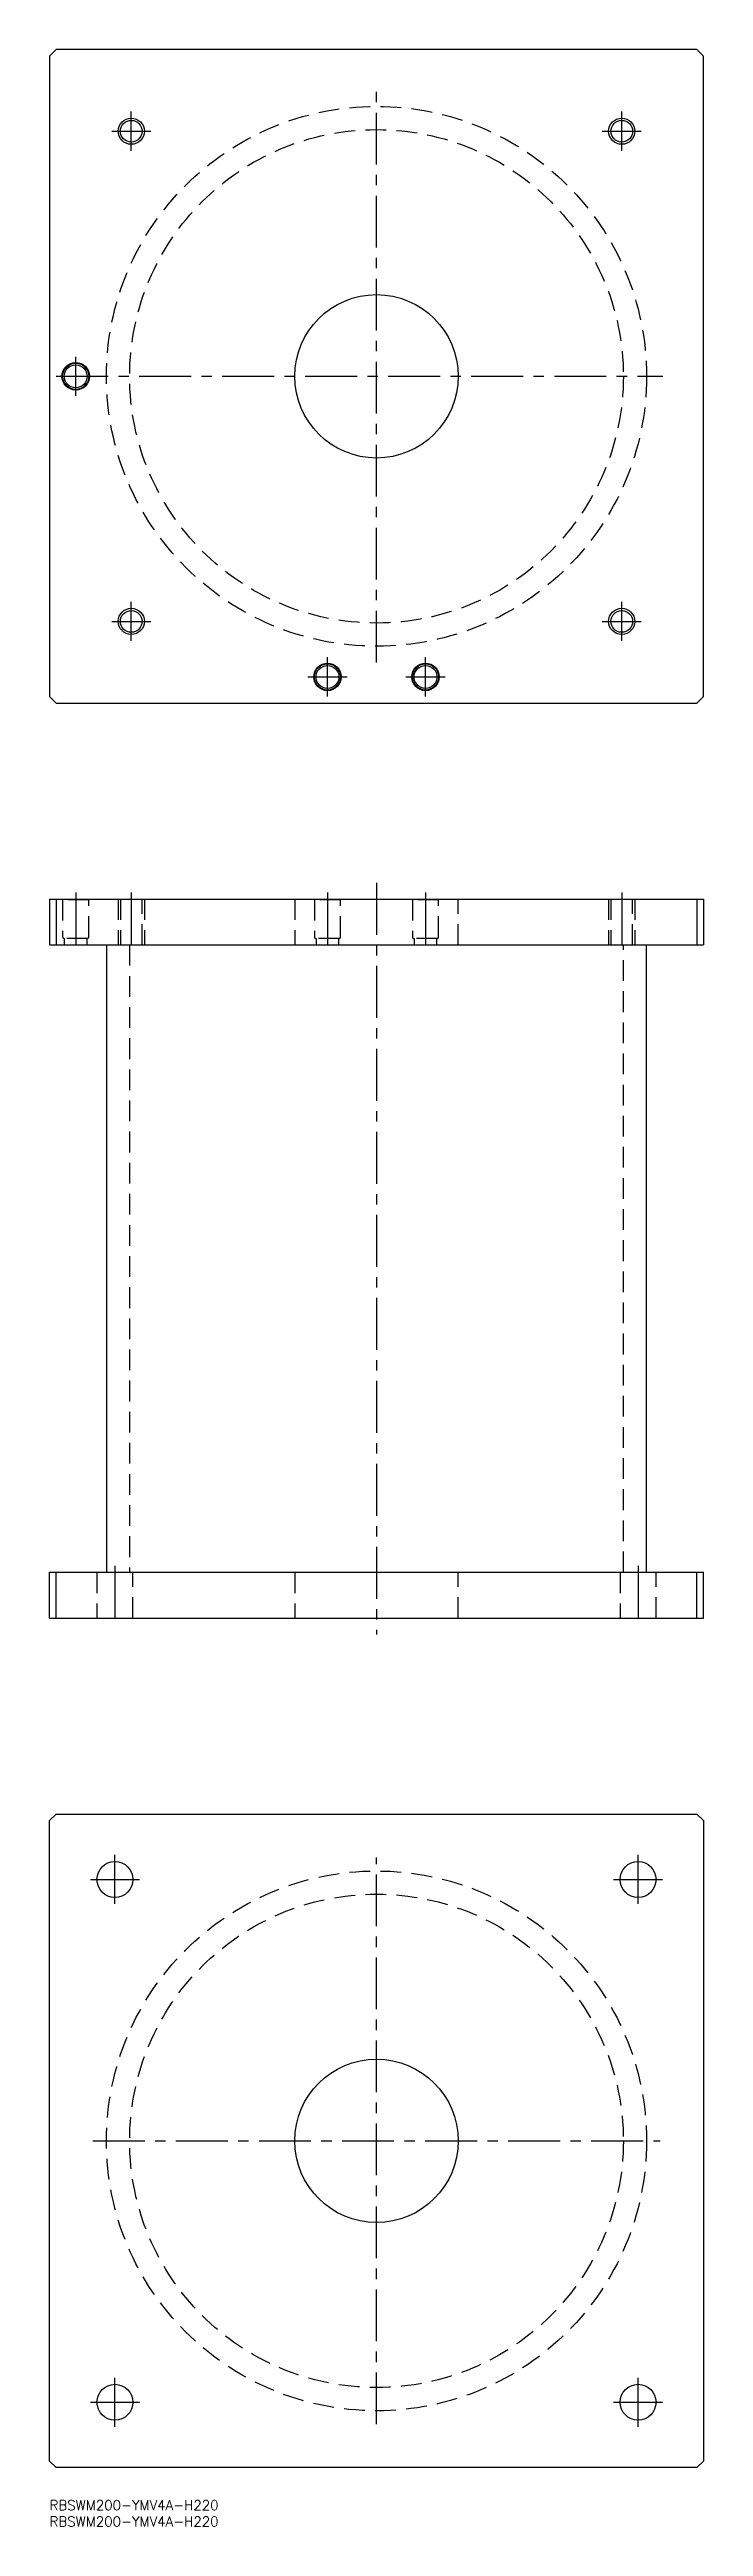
# Model space of a CAD drawing. Extents: x 0 to 200, y -8 to 750.
import ezdxf

# ---------------------------------------------------------------- set-up
doc = ezdxf.new("R2010")
doc.units = 0
doc.header["$LTSCALE"] = 0.5
doc.linetypes.add('CENTER', pattern=[50.8, 31.75, -6.35, 6.35, -6.35])
doc.linetypes.add('DASHED', pattern=[19.05, 12.7, -6.35])
for name, color, linetype in [('MSM_CENTER', 1, 'CENTER'), ('MSM_CONTINUOUS', 7, 'CONTINUOUS'), ('MSM_DASHED', 4, 'DASHED'), ('MSM_NARROW', 5, 'CONTINUOUS'), ('MSM_PART_NUMBER', 7, 'CONTINUOUS')]:
    doc.layers.add(name, color=color, linetype=linetype)
doc.styles.get("Standard").update_dxf_attribs({"font": 'txt.shx', "height": 3, "bigfont": 'bigfont.shx'})

# ---------------------------------------------------------------- blocks, each defined once
blk = doc.blocks.new('*U51')
at = {"layer": 'MSM_PART_NUMBER'}
blk.add_text('RBSWM200-YMV4A-H220', height=3, dxfattribs=at).set_placement((0, -3))
blk = doc.blocks.new('*U52')
at = {"layer": 'MSM_PART_NUMBER'}
blk.add_text('RBSWM200-YMV4A-H220', height=3, dxfattribs=at).set_placement((0, -8))

msp = doc.modelspace()

# ---------------------------------------------------------------- linework, layer by layer
at = {"layer": 'MSM_CENTER'}
for p, q in [((100, 562.4), (100, 737.6)), ((25, 719), (25, 731)), ((175, 719), (175, 731)), ((19, 725), (31, 725)), ((169, 725), (181, 725)), ((8, 644), (8, 656)), ((2, 650), (187.6, 650)), ((25, 569), (25, 581)), ((175, 569), (175, 581)), ((19, 575), (31, 575)), ((169, 575), (181, 575)), ((85, 552), (85, 564)), ((115, 552), (115, 564)), ((79, 558), (91, 558)), ((109, 558), (121, 558)), ((100, 495), (100, 265)), ((8, 492), (8, 474)), ((25, 492), (25, 474)), ((85, 492), (85, 474)), ((115, 492), (115, 474)), ((175, 492), (175, 474)), ((20, 286), (20, 268)), ((180, 286), (180, 268)), ((20, 182.5), (20, 197.5)), ((180, 182.5), (180, 197.5)), ((12.5, 190), (27.5, 190)), ((100, 23.27), (100, 196.73)), ((172.5, 190), (187.5, 190)), ((13.27, 110), (186.73, 110)), ((20, 22.5), (20, 37.5)), ((180, 22.5), (180, 37.5)), ((12.5, 30), (27.5, 30)), ((172.5, 30), (187.5, 30))]:
    msp.add_line(p, q, dxfattribs=at)
at = {"layer": 'MSM_CONTINUOUS'}
for p, q in [((2, 750), (0, 748)), ((0, 748), (0, 552)), ((198, 750), (2, 750)), ((200, 748), (198, 750)), ((200, 552), (200, 748)), ((0, 552), (2, 550)), ((2, 550), (198, 550)), ((198, 550), (200, 552)), ((0, 490), (0, 476)), ((0, 490), (200, 490)), ((2, 490), (2, 476)), ((198, 490), (198, 476)), ((200, 490), (200, 476)), ((0, 476), (200, 476)), ((17.4, 476), (17.4, 284)), ((182.6, 284), (182.6, 476)), ((0, 284), (200, 284)), ((0, 270), (0, 284)), ((2, 270), (2, 284)), ((198, 270), (198, 284)), ((200, 270), (200, 284)), ((0, 270), (200, 270)), ((0, 208), (2, 210)), ((0, 12), (0, 208)), ((2, 210), (198, 210)), ((198, 210), (200, 208)), ((200, 208), (200, 12)), ((2, 10), (0, 12)), ((198, 10), (2, 10)), ((200, 12), (198, 10))]:
    msp.add_line(p, q, dxfattribs=at)
for centre, radius in [((25, 725), 3.3235), ((175, 725), 3.3235), ((100, 650), 25), ((8, 650), 4.2), ((8, 650), 4), ((8, 650), 3.5), ((25, 575), 3.3235), ((175, 575), 3.3235), ((85, 558), 4.2), ((85, 558), 4), ((85, 558), 3.5), ((115, 558), 4.2), ((115, 558), 4), ((115, 558), 3.5), ((20, 190), 5.5), ((180, 190), 5.5), ((100, 110), 25), ((20, 30), 5.5), ((180, 30), 5.5)]:
    msp.add_circle(centre, radius, dxfattribs=at)
at = {"layer": 'MSM_DASHED'}
for p, q in [((3.8, 490), (4, 489.8)), ((4, 489.8), (4, 478.4)), ((12, 489.8), (4, 489.8)), ((12, 489.8), (12.2, 490)), ((12, 478.4), (12, 489.8)), ((21, 490), (21, 476)), ((21.6765, 490), (21.6765, 476)), ((28.3235, 476), (28.3235, 490)), ((29, 490), (29, 476)), ((75, 490), (75, 476)), ((80.8, 490), (81, 489.8)), ((89, 489.8), (81, 489.8)), ((81, 489.8), (81, 478.4)), ((89, 489.8), (89.2, 490)), ((89, 478.4), (89, 489.8)), ((110.8, 490), (111, 489.8)), ((119, 489.8), (111, 489.8)), ((111, 489.8), (111, 478.4)), ((119, 489.8), (119.2, 490)), ((119, 478.4), (119, 489.8)), ((125, 476), (125, 490)), ((171, 490), (171, 476)), ((171.6765, 490), (171.6765, 476)), ((178.3235, 476), (178.3235, 490)), ((179, 490), (179, 476)), ((11.6, 478), (4.4, 478)), ((4.5, 478), (4.5, 476)), ((11.5, 476), (11.5, 478)), ((88.6, 478), (81.4, 478)), ((81.5, 478), (81.5, 476)), ((88.5, 476), (88.5, 478)), ((118.6, 478), (111.4, 478)), ((111.5, 478), (111.5, 476)), ((118.5, 476), (118.5, 478)), ((24.5, 476), (24.5, 284)), ((175.5, 284), (175.5, 476)), ((14.5, 284), (14.5, 270)), ((25.5, 270), (25.5, 284)), ((75, 284), (75, 270)), ((125, 270), (125, 284)), ((174.5, 284), (174.5, 270)), ((185.5, 270), (185.5, 284))]:
    msp.add_line(p, q, dxfattribs=at)
for centre, radius in [((100, 650), 82.6), ((100, 650), 75.5), ((100, 110), 82.6), ((100, 110), 75.5)]:
    msp.add_circle(centre, radius, dxfattribs=at)
for centre, start, end in [((4.4, 478.4), 180, 270), ((11.6, 478.4), 270, 360), ((81.4, 478.4), 180, 270), ((88.6, 478.4), 270, 360), ((111.4, 478.4), 180, 270), ((118.6, 478.4), 270, 360)]:
    msp.add_arc(centre, 0.4, start, end, dxfattribs=at)
at = {"layer": 'MSM_NARROW'}
for centre in [(25, 725), (175, 725), (25, 575), (175, 575)]:
    msp.add_circle(centre, 4, dxfattribs=at)

# ---------------------------------------------------------------- block references
at = {"layer": 'MSM_CONTINUOUS'}
for name in ['*U51', '*U52']:
    msp.add_blockref(name, (0, 0), dxfattribs=at)

doc.saveas('drawing.dxf')
